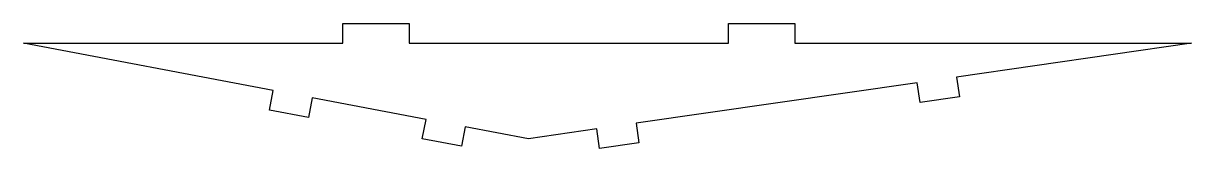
# Model space of a CAD drawing. Header units: millimetres. Extents: x 3168 to 3347, y 1218 to 1237.
import ezdxf

# ---------------------------------------------------------------- set-up
doc = ezdxf.new("R2010")
doc.units = ezdxf.units.MM

msp = doc.modelspace()

# ---------------------------------------------------------------- linework, layer by layer
at = {"color": 254, "true_color": 0xcad1ee, "extrusion": (-7.42782e-07, -6.44712e-17, -1)}
for p, q in [((3216.68, 1234.28, -243.19), (3216.68, 1237.33, -243.19)), ((3216.68, 1237.33, -243.19), (3226.84, 1237.33, -243.19)), ((3226.84, 1237.33, -243.19), (3226.84, 1234.28, -243.19)), ((3275.84, 1234.28, -243.19), (3275.84, 1237.33, -243.19)), ((3275.84, 1237.33, -243.19), (3286, 1237.33, -243.19)), ((3286, 1237.33, -243.19), (3286, 1234.28, -243.19)), ((3205.96, 1227.04, -243.19), (3167.64, 1234.28, -243.19)), ((3167.64, 1234.28, -243.19), (3216.68, 1234.28, -243.19)), ((3226.84, 1234.28, -243.19), (3275.84, 1234.28, -243.19)), ((3286, 1234.28, -243.19), (3346.91, 1234.28, -243.19)), ((3346.91, 1234.28, -243.19), (3310.85, 1229.09, -243.19)), ((3304.82, 1228.22, -243.19), (3261.66, 1222, -243.19)), ((3305.25, 1225.2, -243.19), (3304.82, 1228.22, -243.19)), ((3310.85, 1229.09, -243.19), (3311.29, 1226.07, -243.19)), ((3205.39, 1224.04, -243.19), (3205.96, 1227.04, -243.19)), ((3211.95, 1225.9, -243.19), (3211.38, 1222.91, -243.19)), ((3229.43, 1222.6, -243.19), (3211.95, 1225.9, -243.19)), ((3311.29, 1226.07, -243.19), (3305.25, 1225.2, -243.19)), ((3211.38, 1222.91, -243.19), (3205.39, 1224.04, -243.19)), ((3228.86, 1219.6, -243.19), (3229.43, 1222.6, -243.19)), ((3235.42, 1221.47, -243.19), (3234.85, 1218.47, -243.19)), ((3245.15, 1219.63, -243.19), (3235.42, 1221.47, -243.19)), ((3255.62, 1221.13, -243.19), (3245.15, 1219.63, -243.19)), ((3256.06, 1218.12, -243.19), (3255.62, 1221.13, -243.19)), ((3261.66, 1222, -243.19), (3262.09, 1218.99, -243.19)), ((3234.85, 1218.47, -243.19), (3228.86, 1219.6, -243.19)), ((3262.09, 1218.99, -243.19), (3256.06, 1218.12, -243.19))]:
    msp.add_line(p, q, dxfattribs=at)

doc.saveas('drawing.dxf')
